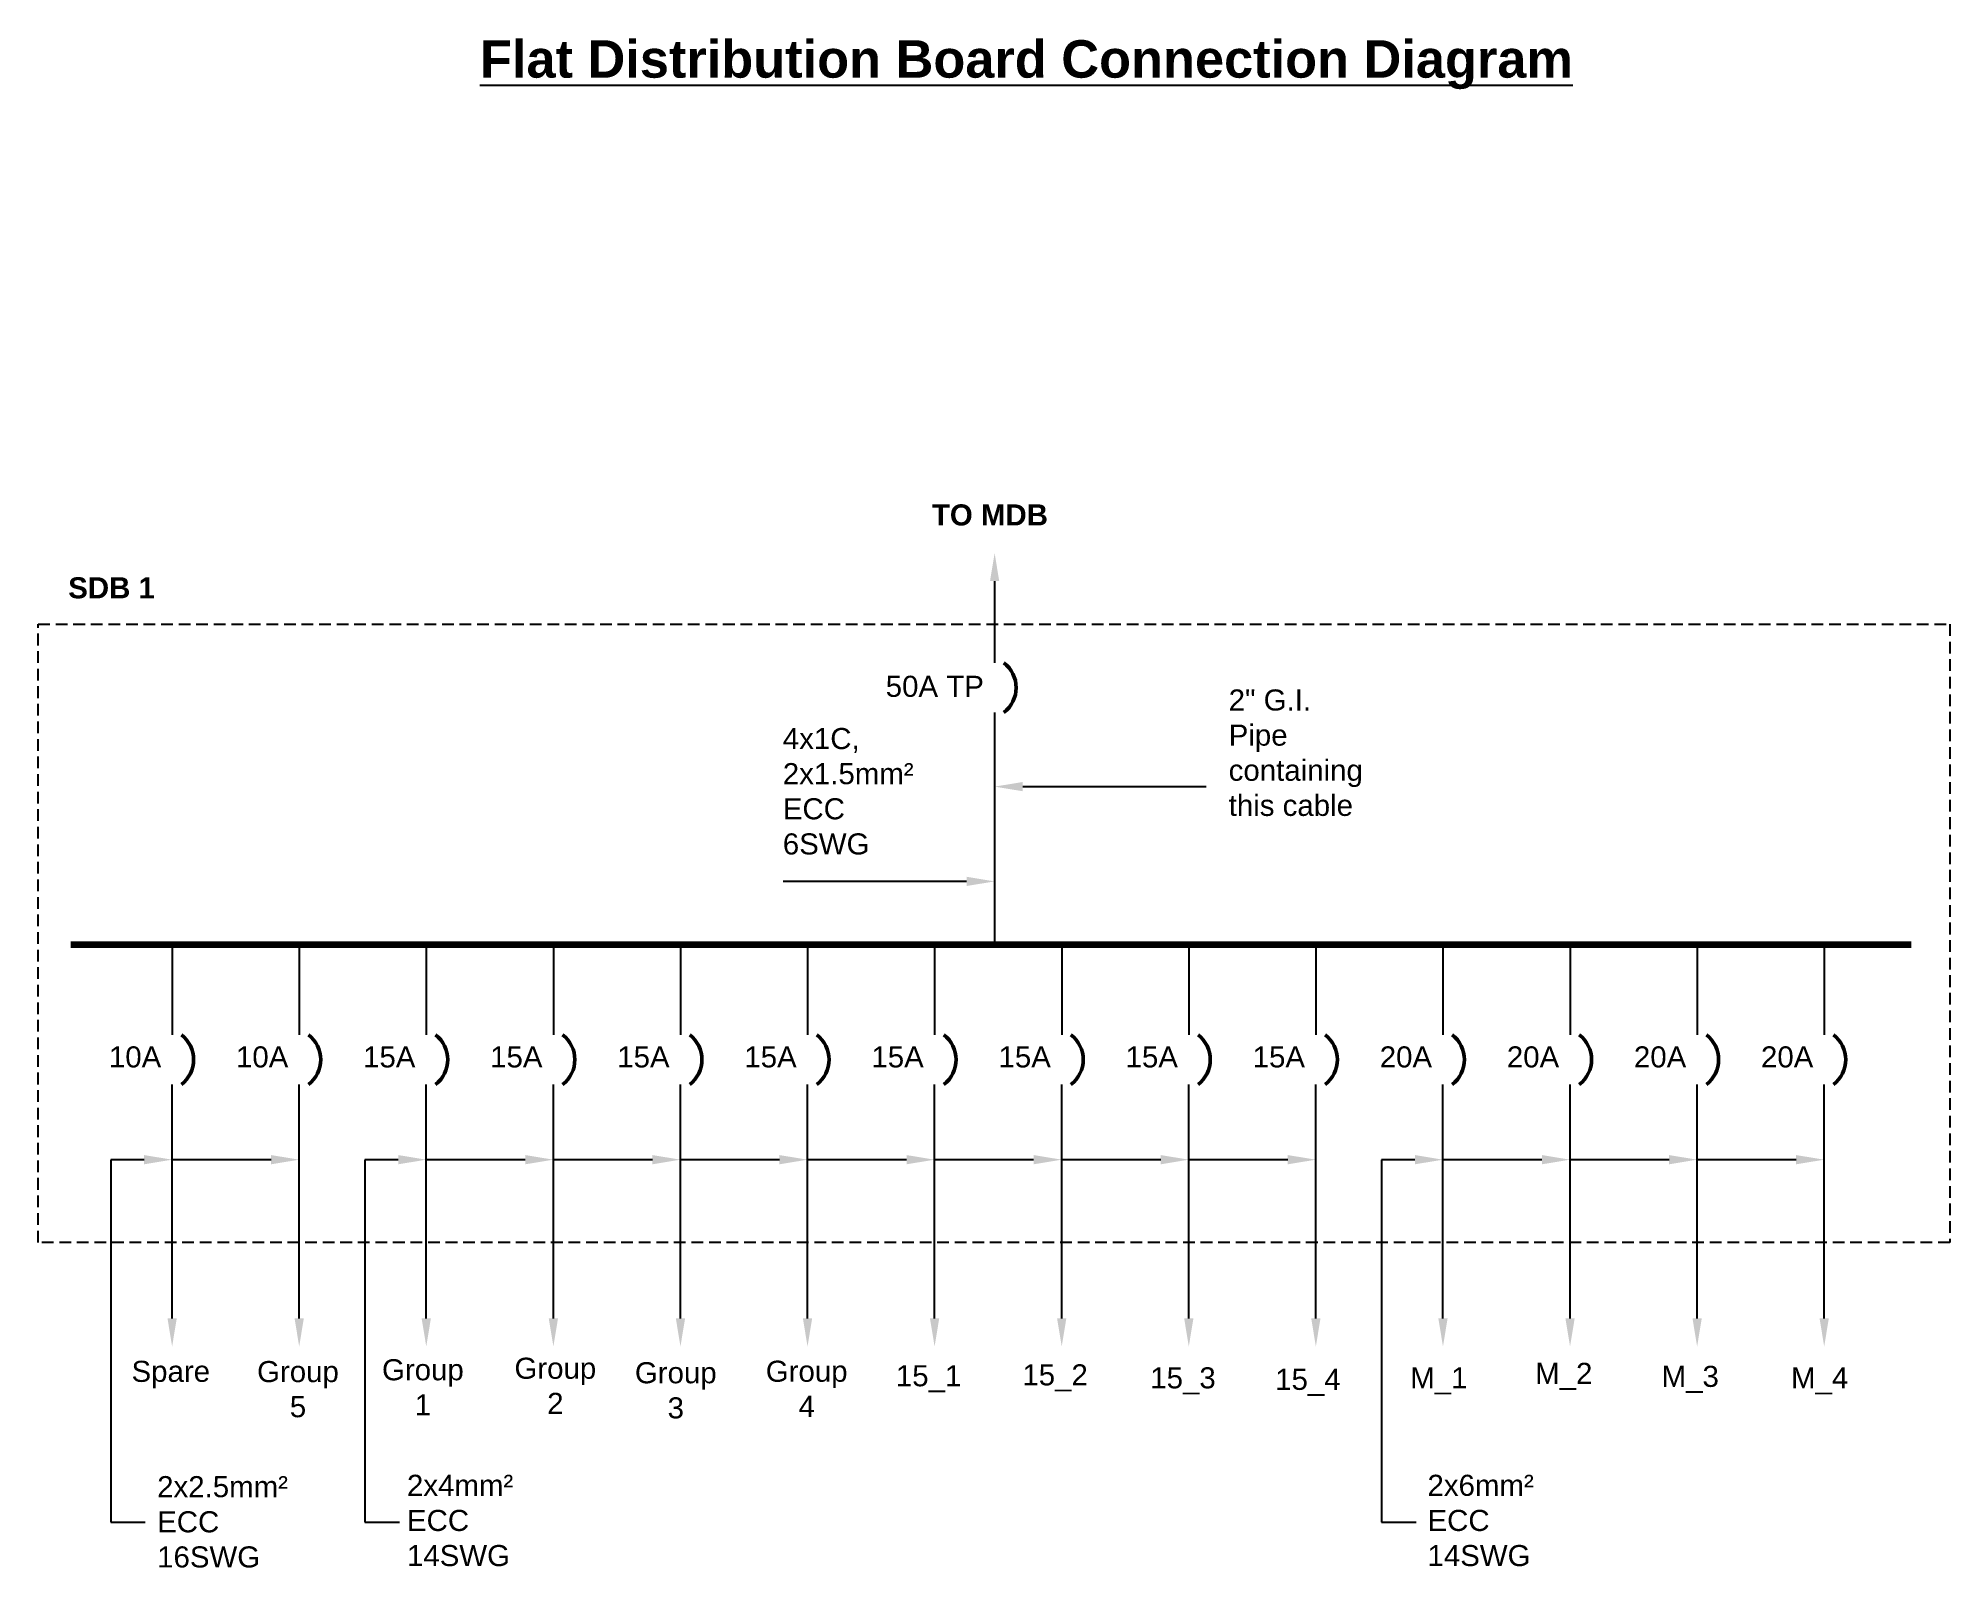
# Model space of a CAD drawing. Header units: inches. Extents: x 20.2 to 61.1, y 7.7 to 40.3.
import ezdxf
from ezdxf import colors
from ezdxf.entities.mleader import LeaderData, LeaderLine
from ezdxf.math import Vec2, Vec3

# ---------------------------------------------------------------- set-up
doc = ezdxf.new("R2010")
doc.units = ezdxf.units.IN
doc.header["$MEASUREMENT"] = 0
doc.linetypes.add('HIDDEN', pattern=[0.375, 0.25, -0.125])
doc.layers.add('Dash', color=7, linetype='HIDDEN')
doc.layers.add('Thick', color=7, linetype='Continuous', lineweight=50)
doc.layers.add('Thick2', color=7, linetype='Continuous', lineweight=100)
doc.styles.get("Standard").update_dxf_attribs({"font": 'arial.ttf'})

msp = doc.modelspace()

# ---------------------------------------------------------------- linework, layer by layer
for p, q in [((40.664, 25.945), (40.664, 20.99)), ((23.097, 20.99), (23.097, 19.063)), ((25.811, 20.99), (25.811, 19.063)), ((28.525, 20.99), (28.525, 19.063)), ((31.24, 20.99), (31.24, 19.063)), ((33.954, 20.99), (33.954, 19.063)), ((36.668, 20.99), (36.668, 19.063)), ((39.382, 20.99), (39.382, 19.063)), ((42.097, 20.99), (42.097, 19.063)), ((44.811, 20.99), (44.811, 19.063)), ((47.525, 20.99), (47.525, 19.063)), ((50.24, 20.99), (50.24, 19.063)), ((52.954, 20.99), (52.954, 19.063)), ((55.668, 20.99), (55.668, 19.063)), ((58.382, 20.99), (58.382, 19.063)), ((21.785, 16.396), (21.785, 8.654)), ((27.213, 16.396), (27.213, 8.654)), ((48.928, 16.396), (48.928, 8.654)), ((21.785, 8.654), (22.524, 8.654)), ((27.213, 8.654), (27.953, 8.654)), ((48.928, 8.654), (49.667, 8.654))]:
    msp.add_line(p, q)
at = {"layer": 'Dash'}
msp.add_lwpolyline([(20.237, 27.833), (61.064, 27.833), (61.064, 14.63), (20.237, 14.63)], close=True, dxfattribs=at)
at = {"layer": 'Thick'}
for centre in [(40.456, 26.475), (22.888, 18.533), (25.602, 18.533), (28.317, 18.533), (31.031, 18.533), (33.745, 18.533), (36.459, 18.533), (39.174, 18.533), (41.888, 18.533), (44.602, 18.533), (47.317, 18.533), (50.031, 18.533), (52.745, 18.533), (55.459, 18.533), (58.174, 18.533)]:
    msp.add_arc(centre, 0.668, 307.4932, 52.5068, dxfattribs=at)
at = {"layer": 'Thick2'}
msp.add_line((20.932, 20.99), (60.243, 20.99), dxfattribs=at)

# ---------------------------------------------------------------- texts
at = {"attachment_point": 1}
for s, width, heights, insert, char_height in [('{\\fArial|b1|i0|c0|p34;\\LFlat Distribution Board Connection Diagram}', 23.6312, [1.507], (29.672, 40.303), 0.8), ('{\\fArial|b1|i0|c0|p34;\\H0.9x;TO MDB}', 2.71225, [0.647], (39.324, 30.391), 0.5), ('{\\fArial|b1|i0|c0|p34;\\H0.9x;SDB 1}', 2.44577, [0.815], (20.878, 28.834), 0.5), ('{\\H0.9x;50A TP}', 2.12675, [0.702], (38.338, 26.73), 0.5), ('{\\H0.9x;2" G.I.\\PPipe\\Pcontaining\\Pthis cable}', 2.92981, [2.845], (45.663, 26.438), 0.5), ('{\\H0.9x;4x1C,\\P2x1.5mm²\\PECC\\P6SWG}', 2.92981, [2.845], (36.14, 25.615), 0.5), ('{\\H0.9x;10A}', 1.29032, [0.661], (21.747, 18.816), 0.5), ('{\\H0.9x;10A}', 1.29032, [0.661], (24.461, 18.816), 0.5), ('{\\H0.9x;15A}', 1.29032, [0.661], (27.175, 18.816), 0.5), ('{\\H0.9x;15A}', 1.29032, [0.661], (29.889, 18.816), 0.5), ('{\\H0.9x;15A}', 1.29032, [0.661], (32.604, 18.816), 0.5), ('{\\H0.9x;15A}', 1.29032, [0.661], (35.318, 18.816), 0.5), ('{\\H0.9x;15A}', 1.29032, [0.661], (38.032, 18.816), 0.5), ('{\\H0.9x;15A}', 1.29032, [0.661], (40.747, 18.816), 0.5), ('{\\H0.9x;15A}', 1.29032, [0.661], (43.461, 18.816), 0.5), ('{\\H0.9x;15A}', 1.29032, [0.661], (46.175, 18.816), 0.5), ('{\\H0.9x;20A}', 1.29032, [0.661], (48.889, 18.816), 0.5), ('{\\H0.9x;20A}', 1.29032, [0.661], (51.604, 18.816), 0.5), ('{\\H0.9x;20A}', 1.29032, [0.661], (54.318, 18.816), 0.5), ('{\\H0.9x;20A}', 1.29032, [0.661], (57.032, 18.816), 0.5), ('{\\H0.9x;Spare}', 1.70823, [0.886], (22.23, 12.101), 0.5), ('\\pxqc;{\\H0.9x;Group\\P5}', 1.70823, [1.271], (24.931, 12.096), 0.5), ('\\pxqc;{\\H0.9x;Group\\P1}', 1.70823, [1.271], (27.599, 12.135), 0.5), ('\\pxqc;{\\H0.9x;Group\\P2}', 1.70823, [1.271], (30.428, 12.167), 0.5), ('\\pxqc;{\\H0.9x;Group\\P3}', 1.70823, [1.271], (33, 12.071), 0.5), ('\\pxqc;{\\H0.9x;Group\\P4}', 1.70823, [1.271], (35.796, 12.103), 0.5), ('\\pxqc;{\\H0.9x;15_1}', 1.70823, [1.271], (38.4, 12.007), 0.5), ('\\pxqc;{\\H0.9x;15_2}', 1.70823, [1.271], (41.101, 12.026), 0.5), ('\\pxqc;{\\H0.9x;15_3}', 1.70823, [1.271], (43.833, 11.962), 0.5), ('\\pxqc;{\\H0.9x;15_4}', 1.70823, [1.271], (46.501, 11.93), 0.5), ('\\pxqc;{\\H0.9x;M_1}', 1.70823, [1.271], (49.298, 11.962), 0.5), ('\\pxqc;{\\H0.9x;M_2}', 1.70823, [1.271], (51.966, 12.058), 0.5), ('\\pxqc;{\\H0.9x;M_3}', 1.70823, [1.271], (54.667, 11.994), 0.5), ('\\pxqc;{\\H0.9x;M_4}', 1.70823, [1.271], (57.431, 11.962), 0.5), ('{\\H0.9x;2x2.5mm²\\PECC\\P16SWG}', 2.92981, [2.267], (22.777, 9.638), 0.5), ('{\\H0.9x;2x4mm²\\PECC\\P14SWG}', 2.92981, [2.267], (28.113, 9.667), 0.5), ('{\\H0.9x;2x6mm²\\PECC\\P14SWG}', 2.92981, [2.267], (49.909, 9.667), 0.5)]:
    msp.add_mtext_dynamic_manual_height_columns(s, width=width, gutter_width=1, heights=heights, dxfattribs=dict(at, insert=insert, char_height=char_height))

# ---------------------------------------------------------------- leaders
ml = msp.add_multileader_mtext('Standard')
ml.set_content('')
ml.set_leader_properties()
ml.build(insert=Vec2(0, 0))
ml.multileader.update_dxf_attribs({"has_dogleg": 0, "dogleg_length": 0.36, "arrow_head_size": 0.6})
ctx = ml.context
ctx.base_point, ctx.char_height, ctx.arrow_head_size, ctx.landing_gap_size, ctx.plane_origin = Vec3(40.664, 27.005), 0.18, 0.6, 0.09, Vec3(40.664, 29.351)
notes = []
notes.append((ctx, [(0, (1, 1, 0), (40.304, 27.005), (1, 0), 0.36, [(0, [(40.664, 29.351)], 0, [])])]))
ctx.mtext, ml.multileader.dxf.content_type = None, 0
ml = msp.add_multileader_mtext('Standard')
ml.set_content('')
ml.set_leader_properties()
ml.build(insert=Vec2(0, 0))
ml.multileader.update_dxf_attribs({"has_dogleg": 0, "dogleg_length": 0.36, "arrow_head_size": 0.6})
ctx = ml.context
ctx.base_point, ctx.char_height, ctx.arrow_head_size, ctx.landing_gap_size, ctx.plane_origin = Vec3(45.181, 24.363), 0.18, 0.6, 0.09, Vec3(40.664, 24.363)
ctx.text_align_type = 2
notes.append((ctx, [(0, (1, 1, 0), (44.821, 24.363), (1, 0), 0.36, [(0, [(40.664, 24.363)], 0, [])])]))
ctx.mtext, ml.multileader.dxf.content_type = None, 0
ml = msp.add_multileader_mtext('Standard')
ml.set_content('')
ml.set_leader_properties()
ml.build(insert=Vec2(0, 0))
ml.multileader.update_dxf_attribs({"has_dogleg": 0, "dogleg_length": 0.36, "arrow_head_size": 0.6})
ctx = ml.context
ctx.base_point, ctx.char_height, ctx.arrow_head_size, ctx.landing_gap_size, ctx.plane_origin = Vec3(36.868, 22.282), 0.18, 0.6, 0.09, Vec3(40.664, 22.339)
notes.append((ctx, [(0, (1, 1, 0), (36.508, 22.339), (-1, 0), 0.36, [(0, [(40.664, 22.339)], 0, [])])]))
ctx.mtext, ml.multileader.dxf.content_type = None, 0
ml = msp.add_multileader_mtext('Standard')
ml.set_content('')
ml.set_leader_properties()
ml.build(insert=Vec2(0, 0))
ml.multileader.update_dxf_attribs({"has_dogleg": 0, "dogleg_length": 0.36, "arrow_head_size": 0.6})
ctx = ml.context
ctx.base_point, ctx.char_height, ctx.arrow_head_size, ctx.landing_gap_size, ctx.plane_origin = Vec3(23.097, 18.003), 0.18, 0.6, 0.09, Vec3(23.097, 12.406)
notes.append((ctx, [(0, (1, 1, 0), (22.737, 18.003), (1, 0), 0.36, [(0, [(23.097, 12.406)], 0, [])])]))
ctx.mtext, ml.multileader.dxf.content_type = None, 0
ml = msp.add_multileader_mtext('Standard')
ml.set_content('')
ml.set_leader_properties()
ml.build(insert=Vec2(0, 0))
ml.multileader.update_dxf_attribs({"has_dogleg": 0, "dogleg_length": 0.36, "arrow_head_size": 0.6})
ctx = ml.context
ctx.base_point, ctx.char_height, ctx.arrow_head_size, ctx.landing_gap_size, ctx.plane_origin = Vec3(25.811, 18.003), 0.18, 0.6, 0.09, Vec3(25.811, 12.406)
notes.append((ctx, [(0, (1, 1, 0), (25.451, 18.003), (1, 0), 0.36, [(0, [(25.811, 12.406)], 0, [])])]))
ctx.mtext, ml.multileader.dxf.content_type = None, 0
ml = msp.add_multileader_mtext('Standard')
ml.set_content('')
ml.set_leader_properties()
ml.build(insert=Vec2(0, 0))
ml.multileader.update_dxf_attribs({"has_dogleg": 0, "dogleg_length": 0.36, "arrow_head_size": 0.6})
ctx = ml.context
ctx.base_point, ctx.char_height, ctx.arrow_head_size, ctx.landing_gap_size, ctx.plane_origin = Vec3(28.525, 18.003), 0.18, 0.6, 0.09, Vec3(28.525, 12.406)
notes.append((ctx, [(0, (1, 1, 0), (28.165, 18.003), (1, 0), 0.36, [(0, [(28.525, 12.406)], 0, [])])]))
ctx.mtext, ml.multileader.dxf.content_type = None, 0
ml = msp.add_multileader_mtext('Standard')
ml.set_content('')
ml.set_leader_properties()
ml.build(insert=Vec2(0, 0))
ml.multileader.update_dxf_attribs({"has_dogleg": 0, "dogleg_length": 0.36, "arrow_head_size": 0.6})
ctx = ml.context
ctx.base_point, ctx.char_height, ctx.arrow_head_size, ctx.landing_gap_size, ctx.plane_origin = Vec3(31.24, 18.003), 0.18, 0.6, 0.09, Vec3(31.24, 12.406)
notes.append((ctx, [(0, (1, 1, 0), (30.88, 18.003), (1, 0), 0.36, [(0, [(31.24, 12.406)], 0, [])])]))
ctx.mtext, ml.multileader.dxf.content_type = None, 0
ml = msp.add_multileader_mtext('Standard')
ml.set_content('')
ml.set_leader_properties()
ml.build(insert=Vec2(0, 0))
ml.multileader.update_dxf_attribs({"has_dogleg": 0, "dogleg_length": 0.36, "arrow_head_size": 0.6})
ctx = ml.context
ctx.base_point, ctx.char_height, ctx.arrow_head_size, ctx.landing_gap_size, ctx.plane_origin = Vec3(33.954, 18.003), 0.18, 0.6, 0.09, Vec3(33.954, 12.406)
notes.append((ctx, [(0, (1, 1, 0), (33.594, 18.003), (1, 0), 0.36, [(0, [(33.954, 12.406)], 0, [])])]))
ctx.mtext, ml.multileader.dxf.content_type = None, 0
ml = msp.add_multileader_mtext('Standard')
ml.set_content('')
ml.set_leader_properties()
ml.build(insert=Vec2(0, 0))
ml.multileader.update_dxf_attribs({"has_dogleg": 0, "dogleg_length": 0.36, "arrow_head_size": 0.6})
ctx = ml.context
ctx.base_point, ctx.char_height, ctx.arrow_head_size, ctx.landing_gap_size, ctx.plane_origin = Vec3(36.668, 18.003), 0.18, 0.6, 0.09, Vec3(36.668, 12.406)
notes.append((ctx, [(0, (1, 1, 0), (36.308, 18.003), (1, 0), 0.36, [(0, [(36.668, 12.406)], 0, [])])]))
ctx.mtext, ml.multileader.dxf.content_type = None, 0
ml = msp.add_multileader_mtext('Standard')
ml.set_content('')
ml.set_leader_properties()
ml.build(insert=Vec2(0, 0))
ml.multileader.update_dxf_attribs({"has_dogleg": 0, "dogleg_length": 0.36, "arrow_head_size": 0.6})
ctx = ml.context
ctx.base_point, ctx.char_height, ctx.arrow_head_size, ctx.landing_gap_size, ctx.plane_origin = Vec3(39.382, 18.003), 0.18, 0.6, 0.09, Vec3(39.382, 12.406)
notes.append((ctx, [(0, (1, 1, 0), (39.022, 18.003), (1, 0), 0.36, [(0, [(39.382, 12.406)], 0, [])])]))
ctx.mtext, ml.multileader.dxf.content_type = None, 0
ml = msp.add_multileader_mtext('Standard')
ml.set_content('')
ml.set_leader_properties()
ml.build(insert=Vec2(0, 0))
ml.multileader.update_dxf_attribs({"has_dogleg": 0, "dogleg_length": 0.36, "arrow_head_size": 0.6})
ctx = ml.context
ctx.base_point, ctx.char_height, ctx.arrow_head_size, ctx.landing_gap_size, ctx.plane_origin = Vec3(42.097, 18.003), 0.18, 0.6, 0.09, Vec3(42.097, 12.406)
notes.append((ctx, [(0, (1, 1, 0), (41.737, 18.003), (1, 0), 0.36, [(0, [(42.097, 12.406)], 0, [])])]))
ctx.mtext, ml.multileader.dxf.content_type = None, 0
ml = msp.add_multileader_mtext('Standard')
ml.set_content('')
ml.set_leader_properties()
ml.build(insert=Vec2(0, 0))
ml.multileader.update_dxf_attribs({"has_dogleg": 0, "dogleg_length": 0.36, "arrow_head_size": 0.6})
ctx = ml.context
ctx.base_point, ctx.char_height, ctx.arrow_head_size, ctx.landing_gap_size, ctx.plane_origin = Vec3(44.811, 18.003), 0.18, 0.6, 0.09, Vec3(44.811, 12.406)
notes.append((ctx, [(0, (1, 1, 0), (44.451, 18.003), (1, 0), 0.36, [(0, [(44.811, 12.406)], 0, [])])]))
ctx.mtext, ml.multileader.dxf.content_type = None, 0
ml = msp.add_multileader_mtext('Standard')
ml.set_content('')
ml.set_leader_properties()
ml.build(insert=Vec2(0, 0))
ml.multileader.update_dxf_attribs({"has_dogleg": 0, "dogleg_length": 0.36, "arrow_head_size": 0.6})
ctx = ml.context
ctx.base_point, ctx.char_height, ctx.arrow_head_size, ctx.landing_gap_size, ctx.plane_origin = Vec3(47.525, 18.003), 0.18, 0.6, 0.09, Vec3(47.525, 12.406)
notes.append((ctx, [(0, (1, 1, 0), (47.165, 18.003), (1, 0), 0.36, [(0, [(47.525, 12.406)], 0, [])])]))
ctx.mtext, ml.multileader.dxf.content_type = None, 0
ml = msp.add_multileader_mtext('Standard')
ml.set_content('')
ml.set_leader_properties()
ml.build(insert=Vec2(0, 0))
ml.multileader.update_dxf_attribs({"has_dogleg": 0, "dogleg_length": 0.36, "arrow_head_size": 0.6})
ctx = ml.context
ctx.base_point, ctx.char_height, ctx.arrow_head_size, ctx.landing_gap_size, ctx.plane_origin = Vec3(50.24, 18.003), 0.18, 0.6, 0.09, Vec3(50.24, 12.406)
notes.append((ctx, [(0, (1, 1, 0), (49.88, 18.003), (1, 0), 0.36, [(0, [(50.24, 12.406)], 0, [])])]))
ctx.mtext, ml.multileader.dxf.content_type = None, 0
ml = msp.add_multileader_mtext('Standard')
ml.set_content('')
ml.set_leader_properties()
ml.build(insert=Vec2(0, 0))
ml.multileader.update_dxf_attribs({"has_dogleg": 0, "dogleg_length": 0.36, "arrow_head_size": 0.6})
ctx = ml.context
ctx.base_point, ctx.char_height, ctx.arrow_head_size, ctx.landing_gap_size, ctx.plane_origin = Vec3(52.954, 18.003), 0.18, 0.6, 0.09, Vec3(52.954, 12.406)
notes.append((ctx, [(0, (1, 1, 0), (52.594, 18.003), (1, 0), 0.36, [(0, [(52.954, 12.406)], 0, [])])]))
ctx.mtext, ml.multileader.dxf.content_type = None, 0
ml = msp.add_multileader_mtext('Standard')
ml.set_content('')
ml.set_leader_properties()
ml.build(insert=Vec2(0, 0))
ml.multileader.update_dxf_attribs({"has_dogleg": 0, "dogleg_length": 0.36, "arrow_head_size": 0.6})
ctx = ml.context
ctx.base_point, ctx.char_height, ctx.arrow_head_size, ctx.landing_gap_size, ctx.plane_origin = Vec3(55.668, 18.003), 0.18, 0.6, 0.09, Vec3(55.668, 12.406)
notes.append((ctx, [(0, (1, 1, 0), (55.308, 18.003), (1, 0), 0.36, [(0, [(55.668, 12.406)], 0, [])])]))
ctx.mtext, ml.multileader.dxf.content_type = None, 0
ml = msp.add_multileader_mtext('Standard')
ml.set_content('')
ml.set_leader_properties()
ml.build(insert=Vec2(0, 0))
ml.multileader.update_dxf_attribs({"has_dogleg": 0, "dogleg_length": 0.36, "arrow_head_size": 0.6})
ctx = ml.context
ctx.base_point, ctx.char_height, ctx.arrow_head_size, ctx.landing_gap_size, ctx.plane_origin = Vec3(58.382, 18.003), 0.18, 0.6, 0.09, Vec3(58.382, 12.406)
notes.append((ctx, [(0, (1, 1, 0), (58.022, 18.003), (1, 0), 0.36, [(0, [(58.382, 12.406)], 0, [])])]))
ctx.mtext, ml.multileader.dxf.content_type = None, 0
ml = msp.add_multileader_mtext('Standard')
ml.set_content('')
ml.set_leader_properties()
ml.build(insert=Vec2(0, 0))
ml.multileader.update_dxf_attribs({"has_dogleg": 0, "dogleg_length": 0.36, "arrow_head_size": 0.6})
ctx = ml.context
ctx.base_point, ctx.char_height, ctx.arrow_head_size, ctx.landing_gap_size, ctx.plane_origin = Vec3(21.785, 16.396), 0.18, 0.6, 0.09, Vec3(23.097, 16.396)
notes.append((ctx, [(0, (1, 1, 0), (22.145, 16.396), (-1, 0), 0.36, [(0, [(23.097, 16.396)], 0, [])])]))
ctx.mtext, ml.multileader.dxf.content_type = None, 0
ml = msp.add_multileader_mtext('Standard')
ml.set_content('')
ml.set_leader_properties()
ml.build(insert=Vec2(0, 0))
ml.multileader.update_dxf_attribs({"has_dogleg": 0, "dogleg_length": 0.36, "arrow_head_size": 0.6})
ctx = ml.context
ctx.base_point, ctx.char_height, ctx.arrow_head_size, ctx.landing_gap_size, ctx.plane_origin = Vec3(23.097, 16.396), 0.18, 0.6, 0.09, Vec3(25.811, 16.396)
notes.append((ctx, [(0, (1, 1, 0), (23.457, 16.396), (-1, 0), 0.36, [(0, [(25.811, 16.396)], 0, [])])]))
ctx.mtext, ml.multileader.dxf.content_type = None, 0
ml = msp.add_multileader_mtext('Standard')
ml.set_content('')
ml.set_leader_properties()
ml.build(insert=Vec2(0, 0))
ml.multileader.update_dxf_attribs({"has_dogleg": 0, "dogleg_length": 0.36, "arrow_head_size": 0.6})
ctx = ml.context
ctx.base_point, ctx.char_height, ctx.arrow_head_size, ctx.landing_gap_size, ctx.plane_origin = Vec3(27.213, 16.396), 0.18, 0.6, 0.09, Vec3(28.525, 16.396)
notes.append((ctx, [(0, (1, 1, 0), (27.573, 16.396), (-1, 0), 0.36, [(0, [(28.525, 16.396)], 0, [])])]))
ctx.mtext, ml.multileader.dxf.content_type = None, 0
ml = msp.add_multileader_mtext('Standard')
ml.set_content('')
ml.set_leader_properties()
ml.build(insert=Vec2(0, 0))
ml.multileader.update_dxf_attribs({"has_dogleg": 0, "dogleg_length": 0.36, "arrow_head_size": 0.6})
ctx = ml.context
ctx.base_point, ctx.char_height, ctx.arrow_head_size, ctx.landing_gap_size, ctx.plane_origin = Vec3(28.525, 16.396), 0.18, 0.6, 0.09, Vec3(31.24, 16.396)
notes.append((ctx, [(0, (1, 1, 0), (28.885, 16.396), (-1, 0), 0.36, [(0, [(31.24, 16.396)], 0, [])])]))
ctx.mtext, ml.multileader.dxf.content_type = None, 0
ml = msp.add_multileader_mtext('Standard')
ml.set_content('')
ml.set_leader_properties()
ml.build(insert=Vec2(0, 0))
ml.multileader.update_dxf_attribs({"has_dogleg": 0, "dogleg_length": 0.36, "arrow_head_size": 0.6})
ctx = ml.context
ctx.base_point, ctx.char_height, ctx.arrow_head_size, ctx.landing_gap_size, ctx.plane_origin = Vec3(31.24, 16.396), 0.18, 0.6, 0.09, Vec3(33.954, 16.396)
notes.append((ctx, [(0, (1, 1, 0), (31.6, 16.396), (-1, 0), 0.36, [(0, [(33.954, 16.396)], 0, [])])]))
ctx.mtext, ml.multileader.dxf.content_type = None, 0
ml = msp.add_multileader_mtext('Standard')
ml.set_content('')
ml.set_leader_properties()
ml.build(insert=Vec2(0, 0))
ml.multileader.update_dxf_attribs({"has_dogleg": 0, "dogleg_length": 0.36, "arrow_head_size": 0.6})
ctx = ml.context
ctx.base_point, ctx.char_height, ctx.arrow_head_size, ctx.landing_gap_size, ctx.plane_origin = Vec3(33.954, 16.396), 0.18, 0.6, 0.09, Vec3(36.668, 16.396)
notes.append((ctx, [(0, (1, 1, 0), (34.314, 16.396), (-1, 0), 0.36, [(0, [(36.668, 16.396)], 0, [])])]))
ctx.mtext, ml.multileader.dxf.content_type = None, 0
ml = msp.add_multileader_mtext('Standard')
ml.set_content('')
ml.set_leader_properties()
ml.build(insert=Vec2(0, 0))
ml.multileader.update_dxf_attribs({"has_dogleg": 0, "dogleg_length": 0.36, "arrow_head_size": 0.6})
ctx = ml.context
ctx.base_point, ctx.char_height, ctx.arrow_head_size, ctx.landing_gap_size, ctx.plane_origin = Vec3(36.668, 16.396), 0.18, 0.6, 0.09, Vec3(39.382, 16.396)
notes.append((ctx, [(0, (1, 1, 0), (37.028, 16.396), (-1, 0), 0.36, [(0, [(39.382, 16.396)], 0, [])])]))
ctx.mtext, ml.multileader.dxf.content_type = None, 0
ml = msp.add_multileader_mtext('Standard')
ml.set_content('')
ml.set_leader_properties()
ml.build(insert=Vec2(0, 0))
ml.multileader.update_dxf_attribs({"has_dogleg": 0, "dogleg_length": 0.36, "arrow_head_size": 0.6})
ctx = ml.context
ctx.base_point, ctx.char_height, ctx.arrow_head_size, ctx.landing_gap_size, ctx.plane_origin = Vec3(39.382, 16.396), 0.18, 0.6, 0.09, Vec3(42.097, 16.396)
notes.append((ctx, [(0, (1, 1, 0), (39.742, 16.396), (-1, 0), 0.36, [(0, [(42.097, 16.396)], 0, [])])]))
ctx.mtext, ml.multileader.dxf.content_type = None, 0
ml = msp.add_multileader_mtext('Standard')
ml.set_content('')
ml.set_leader_properties()
ml.build(insert=Vec2(0, 0))
ml.multileader.update_dxf_attribs({"has_dogleg": 0, "dogleg_length": 0.36, "arrow_head_size": 0.6})
ctx = ml.context
ctx.base_point, ctx.char_height, ctx.arrow_head_size, ctx.landing_gap_size, ctx.plane_origin = Vec3(42.097, 16.396), 0.18, 0.6, 0.09, Vec3(44.811, 16.396)
notes.append((ctx, [(0, (1, 1, 0), (42.457, 16.396), (-1, 0), 0.36, [(0, [(44.811, 16.396)], 0, [])])]))
ctx.mtext, ml.multileader.dxf.content_type = None, 0
ml = msp.add_multileader_mtext('Standard')
ml.set_content('')
ml.set_leader_properties()
ml.build(insert=Vec2(0, 0))
ml.multileader.update_dxf_attribs({"has_dogleg": 0, "dogleg_length": 0.36, "arrow_head_size": 0.6})
ctx = ml.context
ctx.base_point, ctx.char_height, ctx.arrow_head_size, ctx.landing_gap_size, ctx.plane_origin = Vec3(44.811, 16.396), 0.18, 0.6, 0.09, Vec3(47.525, 16.396)
notes.append((ctx, [(0, (1, 1, 0), (45.171, 16.396), (-1, 0), 0.36, [(0, [(47.525, 16.396)], 0, [])])]))
ctx.mtext, ml.multileader.dxf.content_type = None, 0
ml = msp.add_multileader_mtext('Standard')
ml.set_content('')
ml.set_leader_properties()
ml.build(insert=Vec2(0, 0))
ml.multileader.update_dxf_attribs({"has_dogleg": 0, "dogleg_length": 0.36, "arrow_head_size": 0.6})
ctx = ml.context
ctx.base_point, ctx.char_height, ctx.arrow_head_size, ctx.landing_gap_size, ctx.plane_origin = Vec3(48.928, 16.396), 0.18, 0.6, 0.09, Vec3(50.24, 16.396)
notes.append((ctx, [(0, (1, 1, 0), (49.288, 16.396), (-1, 0), 0.36, [(0, [(50.24, 16.396)], 0, [])])]))
ctx.mtext, ml.multileader.dxf.content_type = None, 0
ml = msp.add_multileader_mtext('Standard')
ml.set_content('')
ml.set_leader_properties()
ml.build(insert=Vec2(0, 0))
ml.multileader.update_dxf_attribs({"has_dogleg": 0, "dogleg_length": 0.36, "arrow_head_size": 0.6})
ctx = ml.context
ctx.base_point, ctx.char_height, ctx.arrow_head_size, ctx.landing_gap_size, ctx.plane_origin = Vec3(50.24, 16.396), 0.18, 0.6, 0.09, Vec3(52.954, 16.396)
notes.append((ctx, [(0, (1, 1, 0), (50.6, 16.396), (-1, 0), 0.36, [(0, [(52.954, 16.396)], 0, [])])]))
ctx.mtext, ml.multileader.dxf.content_type = None, 0
ml = msp.add_multileader_mtext('Standard')
ml.set_content('')
ml.set_leader_properties()
ml.build(insert=Vec2(0, 0))
ml.multileader.update_dxf_attribs({"has_dogleg": 0, "dogleg_length": 0.36, "arrow_head_size": 0.6})
ctx = ml.context
ctx.base_point, ctx.char_height, ctx.arrow_head_size, ctx.landing_gap_size, ctx.plane_origin = Vec3(52.954, 16.396), 0.18, 0.6, 0.09, Vec3(55.668, 16.396)
notes.append((ctx, [(0, (1, 1, 0), (53.314, 16.396), (-1, 0), 0.36, [(0, [(55.668, 16.396)], 0, [])])]))
ctx.mtext, ml.multileader.dxf.content_type = None, 0
ml = msp.add_multileader_mtext('Standard')
ml.set_content('')
ml.set_leader_properties()
ml.build(insert=Vec2(0, 0))
ml.multileader.update_dxf_attribs({"has_dogleg": 0, "dogleg_length": 0.36, "arrow_head_size": 0.6})
ctx = ml.context
ctx.base_point, ctx.char_height, ctx.arrow_head_size, ctx.landing_gap_size, ctx.plane_origin = Vec3(55.668, 16.396), 0.18, 0.6, 0.09, Vec3(58.382, 16.396)
notes.append((ctx, [(0, (1, 1, 0), (56.028, 16.396), (-1, 0), 0.36, [(0, [(58.382, 16.396)], 0, [])])]))
ctx.mtext, ml.multileader.dxf.content_type = None, 0
for ctx, leaders in notes:
    for number, flags, end, landing, length, lines in leaders:
        leader = LeaderData()
        leader.index, (leader.has_last_leader_line, leader.has_dogleg_vector, leader.attachment_direction) = number, flags
        leader.last_leader_point, leader.dogleg_vector, leader.dogleg_length = Vec3(end), Vec3(landing), length
        for number, points, colour, breaks in lines:
            line = LeaderLine()
            line.index, line.vertices, line.color, line.breaks = number, Vec3.list(points), colors.encode_raw_color(colour), breaks
            leader.lines.append(line)
        ctx.leaders.append(leader)

doc.saveas('drawing.dxf')
